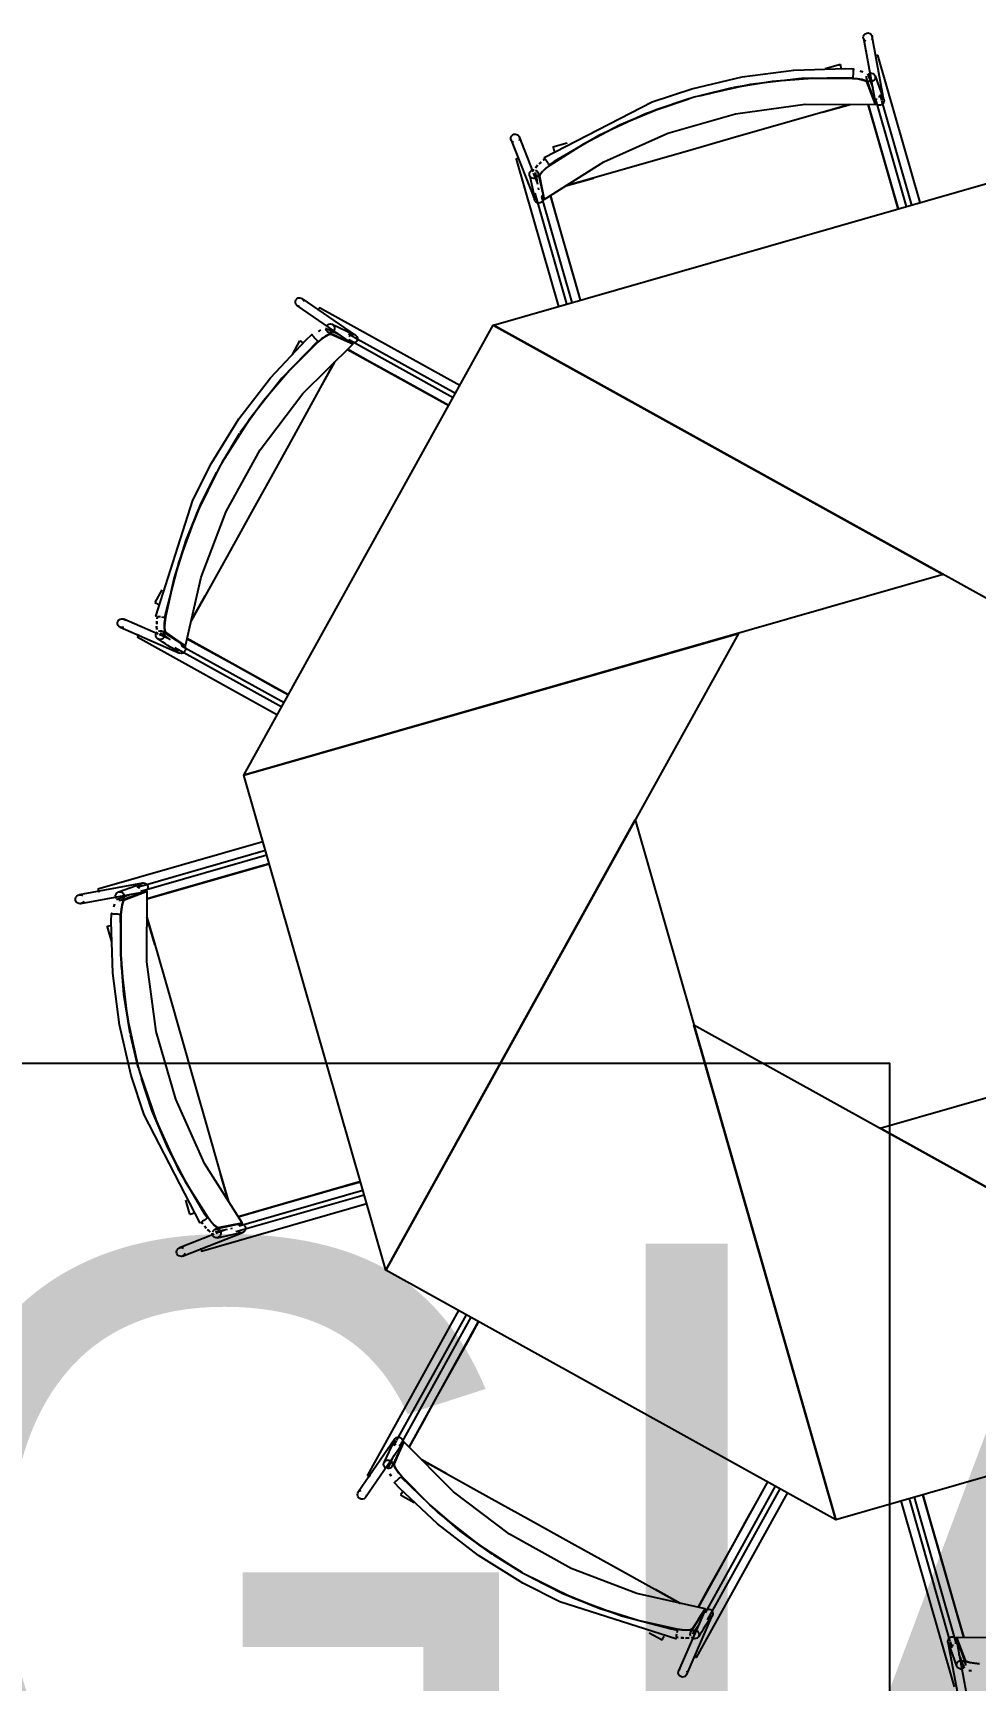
# Model space of a CAD drawing. Header units: metres. Extents: x 2.5 to 42.6, y 0.9 to 31.9.
# Drawn here: x 36.383 to 36.842, y 11.35 to 12.152 of the extents above; entities that cross this region are included whole.
import ezdxf

# ---------------------------------------------------------------- set-up
doc = ezdxf.new("R2010")
doc.units = ezdxf.units.M
for name, color, linetype in [('ARREDI', 9, 'Continuous'), ('PARETI_STRUTTURE', 7, 'Continuous'), ('PORTE_SCALE', 2, 'Continuous'), ('WAYFINDING_RIQUADRI', 7, 'Continuous'), ('WAYFINDING_TESTI', 7, 'Continuous')]:
    doc.layers.add(name, color=color, linetype=linetype)

msp = doc.modelspace()

# ---------------------------------------------------------------- linework, layer by layer
at = {"layer": 'ARREDI'}
for points in [[(36.78831, 12.14762), (36.78771, 12.14806), (36.78729, 12.14868), (36.78714, 12.14915), (36.78714, 12.14917), (36.78711, 12.1494), (36.7872, 12.15015), (36.78752, 12.15082)], [(36.78752, 12.15081), (36.78806, 12.15133), (36.78876, 12.15163), (36.78951, 12.15169), (36.79023, 12.15148), (36.79083, 12.15103), (36.79125, 12.15042), (36.7914, 12.14995), (36.7914, 12.14994), (36.79143, 12.1497), (36.79134, 12.14895), (36.79101, 12.14828)], [(36.79335, 12.14059), (36.79271, 12.14041)], [(36.79413, 12.14081), (36.79385, 12.14072), (36.79335, 12.14059)], [(36.79417, 12.14082), (36.79418, 12.14082)], [(36.77592, 12.13626), (36.77593, 12.13623)], [(36.77652, 12.13416), (36.77631, 12.13487), (36.77613, 12.13551), (36.77601, 12.13597), (36.77593, 12.13623)], [(36.7821, 12.13126), (36.78206, 12.13062), (36.78205, 12.13016), (36.78204, 12.12992)], [(36.78226, 12.13397), (36.78227, 12.13421), (36.78227, 12.13422), (36.78227, 12.13418), (36.78226, 12.1339), (36.78222, 12.1334), (36.78219, 12.13274), (36.78215, 12.13199), (36.7821, 12.13125)], [(36.78563, 12.13301), (36.78687, 12.13279)], [(36.78693, 12.13278), (36.78564, 12.13302)], [(36.78916, 12.13174), (36.79129, 12.12621), (36.7918, 12.12487)], [(36.78959, 12.13178), (36.79029, 12.13209), (36.79102, 12.13216), (36.79175, 12.13196), (36.79234, 12.13153), (36.79239, 12.13149), (36.79275, 12.13094), (36.7928, 12.1308), (36.79293, 12.13021), (36.79283, 12.12948), (36.7925, 12.12881)], [(36.6345, 12.0873), (36.63255, 12.08584), (36.63085, 12.0843), (36.62975, 12.08301), (36.62943, 12.08218), (36.63057, 12.07637), (36.63172, 12.07058), (36.66065, 12.08887), (36.69192, 12.1029), (36.72487, 12.11234), (36.75882, 12.11702), (36.79304, 12.11684), (36.79094, 12.12237), (36.78883, 12.12788)], [(36.70744, 12.12112), (36.72333, 12.12498)], [(36.72328, 12.12498), (36.70745, 12.12112)], [(36.78167, 12.12956), (36.76224, 12.12963), (36.74284, 12.12813), (36.72389, 12.12511)], [(36.72393, 12.12511), (36.74291, 12.12814), (36.76234, 12.12964), (36.78182, 12.12956)], [(36.78883, 12.12789), (36.78812, 12.12842), (36.78651, 12.12895), (36.78425, 12.12935), (36.78181, 12.12956)], [(36.78182, 12.12956), (36.78437, 12.12934), (36.7866, 12.12893), (36.78817, 12.12842), (36.78885, 12.12789)], [(36.7925, 12.12882), (36.79196, 12.12831), (36.79126, 12.12799), (36.79053, 12.12793), (36.78981, 12.12812), (36.78921, 12.12854), (36.78921, 12.12856), (36.78881, 12.12915), (36.78875, 12.12929), (36.78863, 12.12986), (36.78871, 12.1306)], [(36.6345, 12.08731), (36.65097, 12.0977), (36.66824, 12.10673), (36.68619, 12.11432), (36.70205, 12.11957)], [(36.70204, 12.11957), (36.68622, 12.11434), (36.66831, 12.10676), (36.65107, 12.09776), (36.63463, 12.08739)], [(36.78061, 12.11691), (36.76683, 12.11296), (36.74472, 12.10662), (36.72253, 12.10025), (36.70031, 12.09388), (36.67811, 12.08752), (36.656, 12.08117), (36.64222, 12.07723)], [(36.76721, 12.11305), (36.78063, 12.11691)], [(36.80407, 12.06604), (36.80145, 12.07518), (36.79724, 12.08989), (36.79303, 12.10459), (36.7895, 12.11686)], [(36.79331, 12.11985), (36.79304, 12.11685)], [(36.79304, 12.11684), (36.79332, 12.11984)], [(36.79679, 12.11734), (36.79625, 12.11682), (36.79555, 12.11652), (36.7948, 12.11646), (36.79408, 12.11667), (36.79348, 12.11711)], [(36.79453, 12.12068), (36.79528, 12.12073), (36.796, 12.12053), (36.79661, 12.12008), (36.79703, 12.11947), (36.79717, 12.119), (36.79717, 12.11898), (36.79721, 12.11875), (36.79713, 12.118), (36.79679, 12.11733)], [(36.61677, 12.09832), (36.61613, 12.09871), (36.61567, 12.09929), (36.61557, 12.09951), (36.61556, 12.09953), (36.61543, 12.1), (36.61546, 12.10075), (36.61574, 12.10144), (36.61625, 12.102), (36.61691, 12.10235), (36.61766, 12.10246), (36.61839, 12.1023)], [(36.61839, 12.10231), (36.61903, 12.10192), (36.61949, 12.10134), (36.6196, 12.10111), (36.6196, 12.1011), (36.61972, 12.10063), (36.6197, 12.09988), (36.61942, 12.09918)], [(36.61886, 12.09055), (36.61838, 12.09041), (36.61809, 12.09032), (36.61803, 12.09031), (36.61804, 12.09031)], [(36.61951, 12.09073), (36.61887, 12.09055)], [(36.63163, 12.09103), (36.63164, 12.09101)], [(36.63335, 12.0886), (36.63293, 12.08919), (36.6325, 12.0898), (36.63211, 12.09035), (36.63182, 12.09076), (36.63165, 12.09098)], [(36.63595, 12.09608), (36.63602, 12.09583), (36.63616, 12.09536), (36.63634, 12.09474), (36.63652, 12.09408)], [(36.62582, 12.08102), (36.62519, 12.08141), (36.62473, 12.08198), (36.62452, 12.08253), (36.62449, 12.08269), (36.6245, 12.08335), (36.62452, 12.08341), (36.6248, 12.08409), (36.62531, 12.08463), (36.62596, 12.08498), (36.62671, 12.08507)], [(36.62745, 12.08492), (36.62809, 12.08453), (36.62855, 12.08396), (36.62876, 12.08341), (36.62878, 12.08325), (36.62876, 12.08255), (36.62876, 12.08253), (36.62848, 12.08185), (36.62797, 12.08131), (36.62731, 12.08096), (36.62656, 12.08087), (36.62583, 12.08102)], [(36.62845, 12.08733), (36.6274, 12.08607)], [(36.62742, 12.08609), (36.6285, 12.08736)], [(36.62856, 12.07784), (36.62824, 12.07946), (36.62742, 12.08368)], [(36.63013, 12.08886), (36.62918, 12.088)], [(36.62919, 12.08799), (36.63022, 12.08892)], [(36.62942, 12.08216), (36.62971, 12.08297), (36.63078, 12.08425), (36.63245, 12.08576), (36.6345, 12.0873)], [(36.63125, 12.08969), (36.63211, 12.09035)], [(36.63211, 12.09035), (36.63125, 12.0897)], [(36.63411, 12.0875), (36.63398, 12.0877), (36.63371, 12.08807), (36.63335, 12.08859)], [(36.62905, 12.07534), (36.62887, 12.07628)], [(36.64222, 12.07722), (36.65564, 12.08105)], [(36.62827, 12.06901), (36.62763, 12.0694), (36.62718, 12.06998), (36.62707, 12.0702), (36.62707, 12.07022), (36.62694, 12.07069), (36.62697, 12.07144), (36.62725, 12.07213), (36.62776, 12.07269)], [(36.63123, 12.07132), (36.6312, 12.07057), (36.63092, 12.06987), (36.63042, 12.06932), (36.62976, 12.06897), (36.62901, 12.06886), (36.62827, 12.06901)], [(36.63172, 12.07057), (36.63033, 12.07239)], [(36.6347, 12.07246), (36.63758, 12.06243), (36.64113, 12.05002), (36.6447, 12.0376), (36.64827, 12.02516), (36.64927, 12.02166)], [(36.51046, 12.02029), (36.51047, 12.02104), (36.51075, 12.02174), (36.51125, 12.02231), (36.5119, 12.02268), (36.51264, 12.02279), (36.51337, 12.02265), (36.5138, 12.02242), (36.51382, 12.02242), (36.51401, 12.02227), (36.51447, 12.02168), (36.51471, 12.02097)], [(36.51253, 12.01848), (36.5118, 12.01861), (36.51137, 12.01885), (36.51135, 12.01885), (36.51116, 12.019), (36.5107, 12.01959), (36.51046, 12.0203)], [(36.52181, 12.01719), (36.52149, 12.0166)], [(36.52222, 12.01793), (36.52224, 12.01794), (36.52221, 12.0179), (36.52206, 12.01763), (36.52181, 12.01719)], [(36.44716, 11.86719), (36.44682, 11.86477), (36.4467, 11.86248), (36.44684, 11.86078), (36.4472, 11.85998), (36.45211, 11.85667), (36.45702, 11.85339), (36.46454, 11.88678), (36.47673, 11.91881), (36.49336, 11.9488), (36.51405, 11.9761), (36.53839, 12.00017), (36.533, 12.0026), (36.52759, 12.00501)], [(36.51864, 12.00466), (36.51849, 12.00483), (36.51848, 12.00486), (36.5185, 12.00482), (36.51868, 12.00461), (36.51902, 12.00423), (36.51946, 12.00373), (36.51996, 12.00318), (36.52046, 12.00264)], [(36.52046, 12.00263), (36.52089, 12.00216), (36.52119, 12.00181), (36.52134, 12.00165)], [(36.52145, 12.00123), (36.52341, 12.00288), (36.52527, 12.00416), (36.52675, 12.00491), (36.52761, 12.00502)], [(36.52759, 12.00501), (36.52671, 12.00488), (36.52521, 12.00411), (36.52333, 12.0028), (36.52145, 12.00122)], [(36.52171, 12.00637), (36.52274, 12.00708)], [(36.52279, 12.00713), (36.52172, 12.00638)], [(36.5251, 12.00797), (36.53052, 12.00556), (36.53184, 12.00497)], [(36.52953, 12.00826), (36.52952, 12.00751), (36.52924, 12.0068), (36.52877, 12.00623), (36.52813, 12.00587), (36.5274, 12.00575), (36.52739, 12.00575), (36.52668, 12.00589), (36.52654, 12.00594), (36.52606, 12.00626), (36.5256, 12.00684), (36.52536, 12.00755)], [(36.52564, 12.00901), (36.52613, 12.00958), (36.52677, 12.00995), (36.52749, 12.01008), (36.52756, 12.01006), (36.52821, 12.00994), (36.52835, 12.00987), (36.52884, 12.00955), (36.5293, 12.00897), (36.52953, 12.00826)], [(36.53645, 12.00249), (36.53838, 12.00017)], [(36.53838, 12.00017), (36.53645, 12.00249)], [(36.53672, 12.00394), (36.53722, 12.00451), (36.53787, 12.00487), (36.53861, 12.005), (36.53935, 12.00484), (36.53978, 12.00462), (36.53979, 12.00462), (36.53998, 12.00447), (36.54044, 12.00389), (36.54068, 12.00318)], [(36.54068, 12.00317), (36.54067, 12.00242), (36.54039, 12.00173), (36.53989, 12.00116), (36.53924, 12.0008), (36.5385, 12.00067)], [(36.52134, 12.00113), (36.50755, 11.98744), (36.4949, 11.97266), (36.48365, 11.95713)], [(36.48366, 11.95715), (36.49495, 11.97272), (36.50763, 11.98751), (36.52145, 12.00122)], [(36.51445, 12.00074), (36.5138, 12.0011), (36.51323, 12.00142), (36.5128, 12.00166), (36.51258, 12.00178)], [(36.58519, 11.97034), (36.57378, 11.97666), (36.5604, 11.98408), (36.54704, 11.99149), (36.53586, 11.99769)], [(36.52955, 11.99143), (36.5226, 11.97889), (36.51145, 11.95878), (36.50025, 11.93859), (36.48905, 11.91836), (36.47785, 11.89817), (36.4667, 11.87804), (36.45975, 11.86552)], [(36.5228, 11.97923), (36.52956, 11.99145)], [(36.47482, 11.94267), (36.48332, 11.95664)], [(36.4833, 11.9566), (36.47482, 11.94269)], [(36.44716, 11.86719), (36.45146, 11.88617), (36.45728, 11.90477), (36.4646, 11.92284), (36.4721, 11.93777)], [(36.4721, 11.93776), (36.46462, 11.92287), (36.45731, 11.90484), (36.45149, 11.88629), (36.44719, 11.86733)], [(36.44198, 11.87442), (36.44222, 11.87429), (36.44263, 11.87405), (36.44322, 11.87374), (36.44385, 11.87337)], [(36.45975, 11.86551), (36.46652, 11.8777)], [(36.42684, 11.86243), (36.42611, 11.86225), (36.42536, 11.86235), (36.42514, 11.86243), (36.42513, 11.86243), (36.42471, 11.86268), (36.4242, 11.86322), (36.42391, 11.86392), (36.42386, 11.86467), (36.42409, 11.86539), (36.42454, 11.86599), (36.42516, 11.8664)], [(36.42516, 11.8664), (36.42588, 11.86657), (36.42663, 11.86648), (36.42686, 11.8664), (36.42687, 11.8664), (36.42729, 11.86615), (36.4278, 11.86561)], [(36.44282, 11.86773), (36.44254, 11.86778), (36.4425, 11.86779), (36.44253, 11.86779)], [(36.44332, 11.86765), (36.44316, 11.86658)], [(36.44317, 11.86657), (36.44332, 11.86764)], [(36.44471, 11.86741), (36.44397, 11.86753), (36.44332, 11.86764)], [(36.44675, 11.86705), (36.44652, 11.86709), (36.44607, 11.86718), (36.44544, 11.86729)], [(36.4472, 11.85996), (36.44684, 11.86073), (36.44669, 11.86239), (36.4468, 11.86465), (36.44716, 11.86718)], [(36.43381, 11.85842), (36.43356, 11.85797), (36.43343, 11.85771)], [(36.43414, 11.859), (36.43382, 11.85842)], [(36.44547, 11.8566), (36.44475, 11.85642), (36.44401, 11.85651), (36.44349, 11.85674), (36.44335, 11.85684), (36.44289, 11.85731), (36.44286, 11.85737), (36.44258, 11.85805), (36.44256, 11.85879), (36.44278, 11.85951), (36.44324, 11.8601)], [(36.44286, 11.86293), (36.443, 11.86129)], [(36.44302, 11.86132), (36.44288, 11.863)], [(36.44297, 11.86519), (36.44292, 11.86391)], [(36.44293, 11.86414), (36.44299, 11.8653)], [(36.44386, 11.86052), (36.44459, 11.8607), (36.44532, 11.86061), (36.44585, 11.86036), (36.44599, 11.86028), (36.44647, 11.85975), (36.44675, 11.85907), (36.44678, 11.85834), (36.44656, 11.85761), (36.4461, 11.85702), (36.44547, 11.8566)], [(36.44965, 11.85629), (36.44828, 11.8572), (36.44471, 11.85962)], [(36.4334, 11.85766), (36.43341, 11.85768)], [(36.4557, 11.84984), (36.45497, 11.84966), (36.45422, 11.84976), (36.454, 11.84984), (36.45399, 11.84984), (36.45357, 11.85009), (36.45306, 11.85064), (36.45276, 11.85133), (36.45272, 11.85208)], [(36.45703, 11.85339), (36.45476, 11.85369)], [(36.45615, 11.85356), (36.45667, 11.85302), (36.45694, 11.85233), (36.45699, 11.85158), (36.45676, 11.85085), (36.45632, 11.85026), (36.45569, 11.84984)], [(36.4578, 11.85683), (36.46693, 11.85178), (36.47822, 11.84551), (36.48952, 11.83925), (36.50084, 11.83297), (36.50713, 11.8295)], [(36.49777, 11.7473), (36.49457, 11.74639), (36.47991, 11.74218), (36.4652, 11.73797), (36.45052, 11.73375), (36.43824, 11.73023)], [(36.43441, 11.73526), (36.43436, 11.73601), (36.43457, 11.73673), (36.43501, 11.73734), (36.43562, 11.73776), (36.43609, 11.7379), (36.43611, 11.7379), (36.43634, 11.73794), (36.43709, 11.73785), (36.43776, 11.73752)], [(36.40428, 11.72825), (36.40377, 11.72879), (36.40346, 11.72949), (36.40341, 11.73024), (36.40361, 11.73096), (36.40406, 11.73156), (36.40467, 11.73197), (36.40514, 11.73213), (36.40516, 11.73213), (36.40539, 11.73215), (36.40614, 11.73207), (36.40681, 11.73174)], [(36.41427, 11.7349), (36.41427, 11.73491)], [(36.41429, 11.73486), (36.41437, 11.73458), (36.41451, 11.73408)], [(36.41451, 11.73408), (36.41469, 11.73344)], [(36.42331, 11.73032), (36.423, 11.73102), (36.42293, 11.73175), (36.42313, 11.73247), (36.42356, 11.73307), (36.4236, 11.73311), (36.42416, 11.73347), (36.4243, 11.73353), (36.42488, 11.73366), (36.42561, 11.73356), (36.42628, 11.73322)], [(36.42335, 11.72989), (36.42888, 11.73201), (36.43023, 11.73253)], [(36.42627, 11.73323), (36.42679, 11.73269), (36.42711, 11.73199), (36.42716, 11.73126), (36.42697, 11.73053), (36.42655, 11.72994), (36.42654, 11.72994), (36.42594, 11.72953), (36.4258, 11.72948), (36.42523, 11.72935), (36.4245, 11.72945)], [(36.46779, 11.57523), (36.46925, 11.57328), (36.47079, 11.57157), (36.47208, 11.57048), (36.47292, 11.57017), (36.47872, 11.5713), (36.48451, 11.57245), (36.46622, 11.60138), (36.45219, 11.63264), (36.44275, 11.6656), (36.43807, 11.69955), (36.43825, 11.73377), (36.43272, 11.73167), (36.42721, 11.72956)], [(36.43825, 11.73377), (36.43525, 11.73405)], [(36.43525, 11.73404), (36.43825, 11.73376)], [(36.43776, 11.73752), (36.43827, 11.73698), (36.43858, 11.73628), (36.43863, 11.73553), (36.43842, 11.73481), (36.43798, 11.73421)], [(36.40747, 11.72904), (36.40704, 11.72844), (36.40641, 11.72802), (36.40594, 11.72787), (36.40593, 11.72787), (36.40569, 11.72784), (36.40494, 11.72792), (36.40427, 11.72824)], [(36.42112, 11.72299), (36.42088, 11.723), (36.42087, 11.723), (36.42091, 11.723), (36.42119, 11.72299), (36.42169, 11.72295), (36.42235, 11.72292), (36.4231, 11.72288), (36.42384, 11.72283)], [(36.42231, 11.72766), (36.42207, 11.72637)], [(36.42209, 11.72636), (36.42231, 11.7276)], [(36.42384, 11.72283), (36.42448, 11.72279), (36.42494, 11.72278), (36.42517, 11.72276)], [(36.42998, 11.66466), (36.42695, 11.68364), (36.42545, 11.70307), (36.42553, 11.72254)], [(36.42553, 11.7224), (36.42546, 11.70297), (36.42696, 11.68356), (36.42999, 11.66462)], [(36.42553, 11.72255), (36.42576, 11.7251), (36.42616, 11.72733), (36.42667, 11.72889), (36.4272, 11.72958)], [(36.4272, 11.72956), (36.42666, 11.72885), (36.42615, 11.72724), (36.42574, 11.72497), (36.42554, 11.72254)], [(36.41883, 11.71665), (36.41886, 11.71666)], [(36.42093, 11.71725), (36.42022, 11.71704), (36.41958, 11.71686), (36.41913, 11.71674), (36.41886, 11.71665)], [(36.44205, 11.70794), (36.43818, 11.72135)], [(36.43818, 11.72134), (36.44213, 11.70756), (36.44848, 11.68545), (36.45484, 11.66326), (36.46121, 11.64104), (36.46759, 11.61884), (36.47392, 11.59673), (36.47787, 11.58295)], [(36.43397, 11.64817), (36.43011, 11.66406)], [(36.43011, 11.66401), (36.43397, 11.64818)], [(36.46778, 11.57523), (36.45739, 11.5917), (36.44837, 11.60896), (36.44077, 11.62692), (36.43552, 11.64278)], [(36.43552, 11.64277), (36.44075, 11.62695), (36.44834, 11.60903), (36.45734, 11.5918), (36.4677, 11.57535)], [(36.47788, 11.58295), (36.47404, 11.59636)], [(36.48263, 11.57543), (36.49266, 11.57831), (36.50508, 11.58186), (36.51749, 11.58543), (36.52994, 11.589), (36.54216, 11.5925)], [(36.45901, 11.57668), (36.45926, 11.57675), (36.45973, 11.57689), (36.46036, 11.57707), (36.46108, 11.57728)], [(36.46407, 11.57236), (36.46408, 11.57237)], [(36.4665, 11.57408), (36.4659, 11.57366), (36.46529, 11.57323), (36.46475, 11.57284), (36.46433, 11.57255), (36.46411, 11.57238)], [(36.46474, 11.57284), (36.46539, 11.57198)], [(36.4654, 11.57197), (36.46475, 11.57284)], [(36.4671, 11.56992), (36.46617, 11.57094)], [(36.46624, 11.57086), (36.4671, 11.56991)], [(36.46759, 11.57484), (36.46739, 11.57471), (36.46702, 11.57444), (36.46651, 11.57408)], [(36.47293, 11.57015), (36.47212, 11.57044), (36.47084, 11.57151), (36.46933, 11.57317), (36.46779, 11.57523)], [(36.47017, 11.56818), (36.47056, 11.56882), (36.47113, 11.56928), (36.47168, 11.56949), (36.47184, 11.56951), (36.47254, 11.56949), (36.47256, 11.56949), (36.47324, 11.56921), (36.47378, 11.5687), (36.47413, 11.56804), (36.47423, 11.56729), (36.47407, 11.56656)], [(36.47975, 11.56978), (36.47881, 11.5696)], [(36.48452, 11.57245), (36.4827, 11.57106)], [(36.48378, 11.57195), (36.48453, 11.57193), (36.48522, 11.57165), (36.48578, 11.57115), (36.48612, 11.57048), (36.48623, 11.56973), (36.48608, 11.569)], [(36.469, 11.56815), (36.46773, 11.56923)], [(36.46776, 11.56918), (36.46902, 11.56813)], [(36.47407, 11.56655), (36.47368, 11.56591), (36.47311, 11.56546), (36.47256, 11.56525), (36.47241, 11.56522), (36.47174, 11.56523), (36.47168, 11.56525), (36.471, 11.56553), (36.47046, 11.56604), (36.47011, 11.56669), (36.47002, 11.56744)], [(36.47726, 11.56929), (36.47563, 11.56897), (36.47141, 11.56815)], [(36.48608, 11.569), (36.4857, 11.56836), (36.48511, 11.5679), (36.48489, 11.56779), (36.48488, 11.56779), (36.4844, 11.56767), (36.48365, 11.5677), (36.48296, 11.56797), (36.4824, 11.56849)], [(36.45678, 11.5575), (36.45639, 11.55686), (36.4558, 11.5564), (36.45558, 11.55629), (36.45557, 11.55629), (36.45509, 11.55616), (36.45434, 11.55619), (36.45365, 11.55647), (36.45309, 11.55698), (36.45275, 11.55764), (36.45264, 11.55839), (36.45279, 11.55912)], [(36.45279, 11.55912), (36.45317, 11.55976), (36.45376, 11.56022), (36.45398, 11.56033), (36.45399, 11.56033), (36.45447, 11.56045), (36.45522, 11.56042), (36.45591, 11.56015)], [(36.46436, 11.56024), (36.46454, 11.5596)], [(36.46455, 11.55959), (36.46469, 11.55911), (36.46477, 11.55882), (36.46478, 11.55876), (36.46478, 11.55877)], [(36.59969, 11.52443), (36.59426, 11.51463), (36.58687, 11.5013), (36.57946, 11.48793), (36.57206, 11.47455), (36.56586, 11.46338)], [(36.5596, 11.46424), (36.55903, 11.46474), (36.55867, 11.46539), (36.55854, 11.46612), (36.5587, 11.46686), (36.55892, 11.46729), (36.55892, 11.4673), (36.55907, 11.4675), (36.55965, 11.46796), (36.56036, 11.46819)], [(36.69636, 11.37468), (36.69877, 11.37433), (36.70106, 11.37422), (36.70276, 11.37436), (36.70356, 11.37472), (36.70687, 11.37962), (36.71015, 11.38454), (36.67676, 11.39205), (36.64473, 11.40425), (36.61474, 11.42087), (36.58744, 11.44157), (36.56337, 11.4659), (36.56094, 11.46051), (36.55854, 11.45511)], [(36.56037, 11.4682), (36.56112, 11.46818), (36.56181, 11.4679), (36.56238, 11.4674), (36.56274, 11.46675), (36.56287, 11.46602)], [(36.56105, 11.46397), (36.56337, 11.4659)], [(36.56337, 11.4659), (36.56105, 11.46397)], [(36.55557, 11.45262), (36.55797, 11.45803), (36.55857, 11.45935)], [(36.54561, 11.44974), (36.5456, 11.44975), (36.54564, 11.44972), (36.54591, 11.44957), (36.54635, 11.44932)], [(36.54635, 11.44933), (36.54694, 11.44901)], [(36.55453, 11.45316), (36.55396, 11.45365), (36.55359, 11.45428), (36.55346, 11.45501), (36.55348, 11.45508), (36.5536, 11.45573), (36.55367, 11.45587), (36.55399, 11.45635), (36.55457, 11.45681), (36.55528, 11.45705)], [(36.55528, 11.45704), (36.55603, 11.45703), (36.55674, 11.45677), (36.55731, 11.45628), (36.55767, 11.45564), (36.55779, 11.45492), (36.55779, 11.45491), (36.55765, 11.4542), (36.5576, 11.45406), (36.55728, 11.45357), (36.5567, 11.45311), (36.55599, 11.45288)], [(36.55641, 11.4503), (36.55716, 11.44923)], [(36.55717, 11.44923), (36.55645, 11.45026)], [(36.56231, 11.44897), (36.56066, 11.45093), (36.55938, 11.45279), (36.55863, 11.45426), (36.55852, 11.45512)], [(36.55853, 11.45511), (36.55865, 11.45423), (36.55943, 11.45273), (36.56074, 11.45084), (36.56232, 11.44897)], [(36.58431, 11.45031), (36.57209, 11.45708)], [(36.57211, 11.45706), (36.58465, 11.45012), (36.60476, 11.43896), (36.62496, 11.42777), (36.64518, 11.41656), (36.66537, 11.40537), (36.6855, 11.39421), (36.69802, 11.38727)], [(36.54325, 11.43797), (36.5425, 11.43799), (36.5418, 11.43826), (36.54123, 11.43876), (36.54086, 11.43942), (36.54075, 11.44015), (36.54089, 11.44089), (36.54112, 11.44132), (36.54112, 11.44133), (36.54127, 11.44153), (36.54186, 11.44199), (36.54257, 11.44222)], [(36.55888, 11.44616), (36.55871, 11.446), (36.55868, 11.44599), (36.55872, 11.44602), (36.55893, 11.4462), (36.55931, 11.44653), (36.55981, 11.44698), (36.56036, 11.44748), (36.5609, 11.44798)], [(36.56091, 11.44797), (36.56138, 11.4484), (36.56173, 11.44871), (36.56189, 11.44886)], [(36.5628, 11.44197), (36.56244, 11.44132), (36.56212, 11.44075), (36.56188, 11.44032), (36.56176, 11.44009)], [(36.60639, 11.41118), (36.59082, 11.42247), (36.57602, 11.43515), (36.5623, 11.44897)], [(36.56241, 11.44886), (36.5761, 11.43507), (36.59088, 11.42241), (36.60641, 11.41115)], [(36.70671, 11.38532), (36.71176, 11.39444), (36.71803, 11.40573), (36.72429, 11.41704), (36.73057, 11.42836), (36.73683, 11.43966), (36.74054, 11.44636)], [(36.54506, 11.44005), (36.54492, 11.43931), (36.54469, 11.43888), (36.54469, 11.43887), (36.54454, 11.43867), (36.54395, 11.43821), (36.54324, 11.43798)], [(36.81604, 11.44016), (36.81984, 11.42692), (36.82404, 11.41227), (36.82825, 11.39756), (36.83247, 11.38286), (36.83599, 11.37059)], [(36.62087, 11.40234), (36.6069, 11.41084)], [(36.60694, 11.41081), (36.62085, 11.40234)], [(36.99099, 11.40015), (36.99294, 11.4016), (36.99465, 11.40315), (36.99574, 11.40444), (36.99605, 11.40527), (36.99493, 11.41108), (36.99377, 11.41687), (36.96484, 11.39858), (36.93358, 11.38455), (36.90062, 11.3751), (36.86668, 11.37042), (36.83245, 11.3706), (36.83455, 11.36508), (36.83666, 11.35956)], [(36.69636, 11.37467), (36.67737, 11.37898), (36.65877, 11.3848), (36.64069, 11.39212), (36.62577, 11.39962)], [(36.62578, 11.39962), (36.64067, 11.39213), (36.65869, 11.38483), (36.67725, 11.37901), (36.69621, 11.3747)], [(36.69803, 11.38727), (36.68584, 11.39403)], [(36.70725, 11.37717), (36.70633, 11.3758), (36.70392, 11.37223)], [(36.71015, 11.38454), (36.7099, 11.38271)], [(36.70998, 11.38367), (36.71052, 11.38418), (36.71121, 11.38447), (36.71196, 11.3845), (36.71268, 11.38429), (36.71328, 11.38383), (36.7137, 11.38321)], [(36.7137, 11.38321), (36.71388, 11.38249), (36.71378, 11.38174), (36.7137, 11.38152), (36.7137, 11.3815), (36.71345, 11.38109), (36.7129, 11.38057), (36.71221, 11.38028), (36.71146, 11.38024)], [(36.68912, 11.36949), (36.68925, 11.36973), (36.68949, 11.37015), (36.6898, 11.37073), (36.69017, 11.37137)], [(36.69581, 11.37034), (36.69576, 11.37006), (36.69575, 11.37002), (36.69575, 11.37003)], [(36.69697, 11.37069), (36.69588, 11.37084)], [(36.69589, 11.37083), (36.69696, 11.37068)], [(36.69613, 11.37223), (36.69601, 11.37149), (36.6959, 11.37084)], [(36.69649, 11.37426), (36.69644, 11.37404), (36.69636, 11.37358), (36.69625, 11.37296)], [(36.70358, 11.37472), (36.70281, 11.37436), (36.70115, 11.3742), (36.69889, 11.37431), (36.69636, 11.37468)], [(36.6994, 11.37045), (36.69824, 11.3705)], [(36.69835, 11.37049), (36.69963, 11.37043)], [(36.70222, 11.37053), (36.70054, 11.37039)], [(36.70061, 11.37038), (36.70225, 11.37052)], [(36.70302, 11.37138), (36.70284, 11.3721), (36.70293, 11.37284), (36.70316, 11.37336), (36.70326, 11.3735), (36.70379, 11.37399), (36.70447, 11.37427), (36.7052, 11.3743), (36.70593, 11.37407), (36.70652, 11.37361), (36.70694, 11.37299)], [(36.70693, 11.37299), (36.70711, 11.37226), (36.70703, 11.37153), (36.70679, 11.371), (36.7067, 11.37086), (36.70621, 11.3704), (36.70617, 11.37038), (36.70549, 11.3701), (36.70475, 11.37007), (36.70403, 11.37029), (36.70343, 11.37075)], [(36.83096, 11.36677), (36.83021, 11.36671), (36.82949, 11.36692), (36.82888, 11.36737), (36.82846, 11.36798), (36.82832, 11.36845), (36.82832, 11.36846), (36.82828, 11.3687), (36.82837, 11.36945), (36.8287, 11.37012)], [(36.8287, 11.37011), (36.82924, 11.37063), (36.82994, 11.37093), (36.83069, 11.37099), (36.83141, 11.37078), (36.83201, 11.37033)], [(36.83245, 11.37061), (36.83217, 11.36761)], [(36.83218, 11.3676), (36.83246, 11.3706)], [(36.70454, 11.36165), (36.70512, 11.36134)], [(36.70512, 11.36133), (36.70556, 11.36108), (36.70583, 11.36094)], [(36.70588, 11.36091), (36.70586, 11.36093)], [(36.83633, 11.35571), (36.83421, 11.36123), (36.83369, 11.36258)], [(36.69714, 11.35268), (36.69697, 11.3534), (36.69706, 11.35415), (36.69714, 11.35437), (36.69714, 11.35438), (36.69739, 11.3548), (36.69793, 11.35531)], [(36.70111, 11.35435), (36.70129, 11.35363), (36.70119, 11.35288), (36.70111, 11.35266), (36.70111, 11.35264), (36.70086, 11.35223), (36.70032, 11.35171), (36.69962, 11.35142), (36.69887, 11.35138), (36.69815, 11.3516), (36.69755, 11.35206), (36.69714, 11.35267)], [(36.8359, 11.35566), (36.83521, 11.35536), (36.83447, 11.35529), (36.83375, 11.35548), (36.83315, 11.35591), (36.83311, 11.35595), (36.83275, 11.35651), (36.83269, 11.35665), (36.83257, 11.35723), (36.83266, 11.35797), (36.833, 11.35864)], [(36.83299, 11.35863), (36.83354, 11.35914), (36.83423, 11.35946), (36.83497, 11.35952), (36.83569, 11.35932), (36.83629, 11.35891), (36.83629, 11.35889), (36.83669, 11.3583), (36.83674, 11.35816), (36.83687, 11.35759), (36.83677, 11.35685)], [(36.84367, 11.35789), (36.84112, 11.35811), (36.8389, 11.35851), (36.83733, 11.35903), (36.83665, 11.35956)], [(36.83666, 11.35956), (36.83737, 11.35903), (36.83898, 11.3585), (36.84125, 11.3581), (36.84368, 11.35789)], [(36.83856, 11.35466), (36.83985, 11.35443)], [(36.83986, 11.35444), (36.83862, 11.35466)]]:
    msp.add_lwpolyline(points, dxfattribs=at)
for points in [[(36.6069, 12.0095), (36.84777, 12.07857), (36.91684, 11.83771)], [(36.48542, 11.79034), (36.60689, 12.0095), (36.82606, 11.88802)], [(36.5545, 11.54947), (36.48543, 11.79034), (36.72629, 11.85941)], [(36.77367, 11.428), (36.5545, 11.54947), (36.67598, 11.76863)], [(37.136, 11.71623), (37.01453, 11.49708), (36.79537, 11.61855)], [(37.01453, 11.49707), (36.77366, 11.428), (36.70459, 11.66886)]]:
    msp.add_lwpolyline(points, close=True, dxfattribs=at)
at = {"layer": 'PARETI_STRUTTURE'}
for points in [[(36.78714, 12.14915), (36.79291, 12.1182)], [(36.79717, 12.119), (36.7914, 12.14995)], [(36.81475, 12.0691), (36.79418, 12.14083)], [(36.70354, 12.12454), (36.72816, 12.13029), (36.75323, 12.13357), (36.77849, 12.13433), (36.78227, 12.13423)], [(36.77592, 12.13626), (36.76857, 12.13415)], [(36.7928, 12.13079), (36.79678, 12.11972)], [(36.63163, 12.09103), (36.68433, 12.11819), (36.70354, 12.12454)], [(36.78203, 12.1299), (36.75692, 12.1295), (36.732, 12.12657), (36.70752, 12.12115), (36.70473, 12.12037)], [(36.79269, 12.11827), (36.79265, 12.11839), (36.79261, 12.11852), (36.79256, 12.11864), (36.79251, 12.11877), (36.79247, 12.11888), (36.79243, 12.119), (36.79239, 12.11913), (36.79233, 12.11925), (36.79229, 12.11938), (36.79225, 12.1195), (36.79221, 12.11963), (36.79217, 12.11975), (36.79213, 12.11988), (36.79207, 12.11999), (36.79203, 12.12011), (36.79199, 12.12024), (36.79194, 12.12036), (36.7919, 12.12049), (36.79185, 12.12061), (36.79181, 12.12074), (36.79176, 12.12086), (36.79172, 12.12099), (36.79168, 12.1211), (36.79164, 12.12122), (36.79158, 12.12135), (36.79154, 12.12147), (36.7915, 12.1216), (36.79146, 12.12172), (36.79142, 12.12185), (36.79136, 12.12197), (36.79132, 12.1221), (36.79128, 12.12222), (36.79124, 12.12234), (36.79119, 12.12246), (36.79114, 12.12259), (36.7911, 12.12271), (36.79106, 12.12284), (36.79101, 12.12296), (36.79097, 12.12309), (36.79093, 12.12321), (36.79088, 12.12334), (36.79083, 12.12345), (36.79079, 12.12357), (36.79075, 12.1237), (36.79071, 12.12382), (36.79065, 12.12395), (36.79061, 12.12407), (36.79057, 12.1242), (36.79053, 12.12432), (36.79049, 12.12445), (36.79044, 12.12456), (36.79039, 12.12468), (36.79035, 12.12481), (36.79031, 12.12493), (36.79026, 12.12506), (36.79022, 12.12518), (36.79017, 12.12531), (36.79013, 12.12543), (36.79008, 12.12556), (36.79004, 12.12567), (36.79, 12.12579), (36.78994, 12.12592), (36.7899, 12.12604), (36.78986, 12.12617), (36.78982, 12.12629), (36.78978, 12.12642), (36.78974, 12.12654), (36.78968, 12.12667), (36.78964, 12.12678), (36.7896, 12.1269), (36.78956, 12.12703), (36.78951, 12.12715), (36.78946, 12.12728), (36.78942, 12.1274), (36.78938, 12.12753), (36.78933, 12.12765), (36.78929, 12.12778), (36.78925, 12.1279), (36.78919, 12.12802), (36.78915, 12.12814), (36.78911, 12.12827), (36.78907, 12.12839), (36.78903, 12.12852), (36.78897, 12.12864), (36.78893, 12.12877), (36.78889, 12.12889), (36.78885, 12.12902), (36.78881, 12.12913), (36.78875, 12.12925), (36.78875, 12.12929)], [(36.79106, 12.12704), (36.79078, 12.12802)], [(36.70473, 12.12038), (36.68101, 12.11226), (36.65822, 12.10181), (36.6366, 12.08914), (36.63413, 12.08749)], [(36.78947, 12.11686), (36.80404, 12.06604)], [(36.80821, 12.06723), (36.79327, 12.11934)], [(36.79514, 12.12178), (36.79594, 12.11896)], [(36.79601, 12.11874), (36.81058, 12.06791)], [(36.61556, 12.09952), (36.62706, 12.07022)], [(36.62625, 12.08414), (36.61959, 12.10111)], [(36.6428, 12.09808), (36.63594, 12.09611)], [(36.61804, 12.09031), (36.6386, 12.01858)], [(36.62839, 12.07871), (36.62654, 12.08342)], [(36.62876, 12.08341), (36.63126, 12.07197)], [(36.62771, 12.08126), (36.62822, 12.07946)], [(36.64277, 12.01978), (36.62732, 12.07366)], [(36.63037, 12.07199), (36.64514, 12.02046)], [(36.6311, 12.0718), (36.63071, 12.0728)], [(36.64931, 12.02166), (36.63474, 12.07248)], [(36.51136, 12.01885), (36.53734, 12.00104)], [(36.53978, 12.00462), (36.51381, 12.02242)], [(36.59058, 11.98006), (36.52223, 12.01794)], [(36.46965, 11.94233), (36.48299, 11.9638), (36.49841, 11.98386), (36.51573, 12.00226), (36.51847, 12.00486)], [(36.53713, 12.00094), (36.537, 12.00099), (36.53689, 12.00105), (36.53677, 12.0011), (36.53666, 12.00116), (36.53653, 12.00121), (36.53642, 12.00127), (36.53629, 12.00133), (36.53618, 12.00138), (36.53606, 12.00144), (36.53595, 12.00149), (36.53582, 12.00155), (36.53571, 12.0016), (36.53559, 12.00166), (36.53546, 12.00171), (36.53535, 12.00178), (36.53523, 12.00184), (36.53511, 12.0019), (36.53499, 12.00195), (36.53488, 12.00201), (36.53475, 12.00206), (36.53464, 12.00212), (36.53452, 12.00217), (36.53441, 12.00223), (36.53428, 12.00228), (36.53416, 12.00234), (36.53404, 12.0024), (36.53392, 12.00245), (36.53381, 12.00251), (36.53368, 12.00256), (36.53357, 12.00262), (36.53345, 12.00267), (36.53334, 12.00273), (36.53321, 12.00278), (36.5331, 12.00284), (36.53298, 12.0029), (36.53286, 12.00295), (36.53274, 12.00301), (36.53263, 12.00306), (36.5325, 12.00312), (36.53238, 12.00317), (36.53227, 12.00323), (36.53214, 12.00328), (36.53203, 12.00334), (36.53191, 12.00341), (36.53179, 12.00346), (36.53167, 12.00352), (36.53156, 12.00358), (36.53143, 12.00363), (36.53132, 12.00369), (36.5312, 12.00374), (36.53109, 12.0038), (36.53096, 12.00385), (36.53084, 12.00391), (36.53073, 12.00396), (36.5306, 12.00402), (36.53049, 12.00408), (36.53036, 12.00413), (36.53025, 12.00419), (36.53013, 12.00424), (36.53002, 12.0043), (36.52989, 12.00435), (36.52978, 12.00441), (36.52966, 12.00446), (36.52953, 12.00452), (36.52942, 12.00458), (36.52929, 12.00463), (36.52918, 12.00469), (36.52906, 12.00474), (36.52895, 12.0048), (36.52882, 12.00485), (36.52871, 12.00491), (36.52859, 12.00498), (36.52848, 12.00503), (36.52835, 12.00509), (36.52824, 12.00515), (36.52811, 12.0052), (36.52799, 12.00526), (36.52788, 12.00531), (36.52775, 12.00537), (36.52764, 12.00542), (36.52752, 12.00548), (36.52741, 12.00553), (36.52728, 12.00559), (36.52717, 12.00565), (36.52704, 12.0057), (36.52693, 12.00576), (36.52681, 12.00581), (36.5267, 12.00587), (36.52657, 12.00592), (36.52654, 12.00594)], [(36.52835, 12.00987), (36.53899, 12.00485)], [(36.52979, 12.00597), (36.52887, 12.00648)], [(36.53637, 12.00515), (36.53894, 12.00372)], [(36.53914, 12.00362), (36.58849, 11.97627)], [(36.52136, 12.00162), (36.50389, 11.98358), (36.48835, 11.9639), (36.47485, 11.94275), (36.47343, 11.94022)], [(36.51254, 12.0018), (36.50884, 11.99512)], [(36.53584, 11.99766), (36.58518, 11.97032)], [(36.58728, 11.9741), (36.53678, 12.0021)], [(36.4425, 11.86779), (36.46056, 11.92426), (36.46965, 11.94233)], [(36.47344, 11.94023), (36.4624, 11.91771), (36.45367, 11.89421), (36.44735, 11.86996), (36.44677, 11.86705)], [(36.44541, 11.88067), (36.44195, 11.87444)], [(36.44357, 11.85911), (36.42686, 11.86641)], [(36.42513, 11.86243), (36.45399, 11.84985)], [(36.44891, 11.85678), (36.44421, 11.85884)], [(36.44586, 11.86037), (36.4557, 11.85404)], [(36.44663, 11.85811), (36.44753, 11.85761)], [(36.4334, 11.85766), (36.50174, 11.81978)], [(36.50385, 11.82357), (36.45174, 11.85246)], [(36.45572, 11.85381), (36.45474, 11.85424)], [(36.45507, 11.85343), (36.50504, 11.82574)], [(36.50714, 11.82952), (36.45781, 11.85687)], [(36.49471, 11.75798), (36.41426, 11.73491)], [(36.43635, 11.73674), (36.4959, 11.75382)], [(36.49658, 11.75144), (36.43576, 11.73399)], [(36.43823, 11.7302), (36.49778, 11.74727)], [(36.4361, 11.7379), (36.40514, 11.73212)], [(36.40594, 11.72787), (36.43689, 11.73364)], [(36.4243, 11.73353), (36.43537, 11.73751)], [(36.43683, 11.73342), (36.4367, 11.73338), (36.43658, 11.73334), (36.43645, 11.73328), (36.43633, 11.73324), (36.43621, 11.7332), (36.43609, 11.73316), (36.43596, 11.73312), (36.43584, 11.73308), (36.43571, 11.73302), (36.43559, 11.73298), (36.43546, 11.73294), (36.43534, 11.7329), (36.43521, 11.73285), (36.43509, 11.7328), (36.43498, 11.73276), (36.43485, 11.73271), (36.43473, 11.73267), (36.4346, 11.73263), (36.43448, 11.73258), (36.43435, 11.73253), (36.43423, 11.73249), (36.4341, 11.73245), (36.43398, 11.73241), (36.43387, 11.73237), (36.43374, 11.73231), (36.43362, 11.73227), (36.43349, 11.73223), (36.43337, 11.73219), (36.43324, 11.73215), (36.43312, 11.73209), (36.43299, 11.73205), (36.43287, 11.73201), (36.43276, 11.73196), (36.43263, 11.73192), (36.43251, 11.73188), (36.43238, 11.73183), (36.43226, 11.73178), (36.43213, 11.73174), (36.43201, 11.7317), (36.43188, 11.73166), (36.43176, 11.7316), (36.43164, 11.73156), (36.43152, 11.73152), (36.43139, 11.73148), (36.43127, 11.73144), (36.43114, 11.73138), (36.43102, 11.73134), (36.43089, 11.7313), (36.43077, 11.73126), (36.43064, 11.73121), (36.43053, 11.73117), (36.43041, 11.73112), (36.43028, 11.73108), (36.43016, 11.73103), (36.43003, 11.73099), (36.42991, 11.73095), (36.42978, 11.7309), (36.42966, 11.73085), (36.42953, 11.73081), (36.42941, 11.73077), (36.4293, 11.73073), (36.42917, 11.73069), (36.42905, 11.73063), (36.42892, 11.73059), (36.4288, 11.73055), (36.42867, 11.73051), (36.42855, 11.73046), (36.42842, 11.73041), (36.4283, 11.73037), (36.42819, 11.73033), (36.42806, 11.73028), (36.42794, 11.73024), (36.42781, 11.73019), (36.42769, 11.73015), (36.42756, 11.7301), (36.42744, 11.73006), (36.42731, 11.73002), (36.42719, 11.72998), (36.42708, 11.72992), (36.42695, 11.72988), (36.42683, 11.72984), (36.4267, 11.7298), (36.42658, 11.72976), (36.42645, 11.7297), (36.42633, 11.72966), (36.4262, 11.72962), (36.42608, 11.72958), (36.42596, 11.72953), (36.42584, 11.72949), (36.4258, 11.72948)], [(36.42806, 11.73179), (36.42707, 11.73151)], [(36.43331, 11.73587), (36.43613, 11.73667)], [(36.43055, 11.64426), (36.4248, 11.66889), (36.42153, 11.69396), (36.42076, 11.71922), (36.42086, 11.723)], [(36.42519, 11.72276), (36.42559, 11.69765), (36.42852, 11.67273), (36.43394, 11.64825), (36.43472, 11.64545)], [(36.41883, 11.71665), (36.42094, 11.7093)], [(36.46407, 11.57236), (36.4369, 11.62506), (36.43055, 11.64426)], [(36.43472, 11.64546), (36.44283, 11.62174), (36.45329, 11.59894), (36.46595, 11.57733), (36.46761, 11.57486)], [(36.54403, 11.586), (36.48145, 11.56805)], [(36.54215, 11.59254), (36.48261, 11.57547)], [(36.4831, 11.57109), (36.54335, 11.58837)], [(36.45701, 11.58352), (36.45898, 11.57666)], [(36.46479, 11.55876), (36.54523, 11.58183)], [(36.47168, 11.56949), (36.48313, 11.57199)], [(36.4833, 11.57183), (36.4823, 11.57144)], [(36.47095, 11.56698), (36.45398, 11.56032)], [(36.45557, 11.55629), (36.48488, 11.56779)], [(36.47638, 11.56911), (36.47167, 11.56727)], [(36.47383, 11.56844), (36.47564, 11.56895)], [(36.58998, 11.52981), (36.5456, 11.44974)], [(36.55992, 11.46665), (36.59377, 11.52771)], [(36.59593, 11.52651), (36.56144, 11.46429)], [(36.56588, 11.46336), (36.59971, 11.52442)], [(36.55892, 11.4673), (36.54112, 11.44132)], [(36.55367, 11.45586), (36.55869, 11.4665)], [(36.55839, 11.46389), (36.55982, 11.46646)], [(36.54469, 11.43888), (36.5625, 11.46485)], [(36.55757, 11.45731), (36.55705, 11.45639)], [(36.5626, 11.46464), (36.56255, 11.46452), (36.56249, 11.46441), (36.56244, 11.46428), (36.56238, 11.46417), (36.56232, 11.46405), (36.56227, 11.46394), (36.56221, 11.46381), (36.56216, 11.4637), (36.5621, 11.46357), (36.56205, 11.46346), (36.56199, 11.46334), (36.56194, 11.46323), (36.56188, 11.4631), (36.56182, 11.46298), (36.56177, 11.46287), (36.5617, 11.46274), (36.56164, 11.46263), (36.56159, 11.4625), (36.56153, 11.46239), (36.56148, 11.46227), (36.56142, 11.46216), (36.56137, 11.46203), (36.56131, 11.46192), (36.56125, 11.4618), (36.5612, 11.46169), (36.56114, 11.46156), (36.56109, 11.46144), (36.56103, 11.46132), (36.56098, 11.4612), (36.56092, 11.46109), (36.56087, 11.46096), (36.56081, 11.46085), (36.56075, 11.46073), (36.5607, 11.46062), (36.56064, 11.46049), (36.56059, 11.46038), (36.56053, 11.46025), (36.56048, 11.46014), (36.56042, 11.46002), (36.56037, 11.45989), (36.56031, 11.45978), (36.56025, 11.45966), (36.5602, 11.45955), (36.56013, 11.45942), (36.56007, 11.45931), (36.56002, 11.45919), (36.55996, 11.45907), (36.55991, 11.45895), (36.55985, 11.45884), (36.5598, 11.45871), (36.55974, 11.45859), (36.55969, 11.45848), (36.55963, 11.45835), (36.55957, 11.45824), (36.55952, 11.45812), (36.55946, 11.458), (36.55941, 11.45788), (36.55935, 11.45777), (36.5593, 11.45764), (36.55924, 11.45753), (36.55919, 11.45741), (36.55913, 11.4573), (36.55907, 11.45717), (36.55902, 11.45705), (36.55896, 11.45694), (36.55891, 11.45681), (36.55885, 11.4567), (36.5588, 11.45657), (36.55874, 11.45646), (36.55869, 11.45634), (36.55863, 11.45623), (36.55856, 11.4561), (36.5585, 11.45599), (36.55845, 11.45587), (36.55839, 11.45575), (36.55834, 11.45563), (36.55828, 11.4555), (36.55823, 11.45539), (36.55817, 11.45527), (36.55812, 11.45516), (36.55806, 11.45503), (36.558, 11.45492), (36.55795, 11.4548), (36.55789, 11.45469), (36.55784, 11.45456), (36.55778, 11.45445), (36.55773, 11.45432), (36.55767, 11.45421), (36.55762, 11.45409), (36.5576, 11.45406)], [(36.62121, 11.39716), (36.59974, 11.41051), (36.57968, 11.42593), (36.56128, 11.44325), (36.55868, 11.44598)], [(36.56191, 11.44888), (36.57996, 11.4314), (36.59964, 11.41586), (36.62079, 11.40236), (36.62332, 11.40095)], [(36.74051, 11.44637), (36.70668, 11.38532)], [(36.71018, 11.38271), (36.7443, 11.44428)], [(36.74647, 11.44308), (36.71109, 11.37926)], [(36.56174, 11.44006), (36.56842, 11.43635)], [(36.70588, 11.36091), (36.75025, 11.44098)], [(36.80537, 11.43709), (36.83131, 11.34662)], [(36.82948, 11.36871), (36.80952, 11.43829)], [(36.8119, 11.43897), (36.83222, 11.36811)], [(36.83602, 11.37059), (36.81606, 11.44016)], [(36.69575, 11.37002), (36.63928, 11.38807), (36.62121, 11.39717)], [(36.62331, 11.40095), (36.64583, 11.38991), (36.66933, 11.38119), (36.69358, 11.37487), (36.69649, 11.37428)], [(36.70973, 11.38324), (36.69713, 11.35438)], [(36.70111, 11.35265), (36.71369, 11.38151)], [(36.70317, 11.37337), (36.7095, 11.38323)], [(36.68287, 11.37292), (36.68911, 11.36946)], [(36.70543, 11.37415), (36.70593, 11.37505)], [(36.83835, 11.33829), (36.83258, 11.36925)], [(36.8328, 11.36918), (36.83284, 11.36906), (36.83288, 11.36893), (36.83294, 11.36881), (36.83298, 11.36868), (36.83302, 11.36857), (36.83306, 11.36844), (36.8331, 11.36832), (36.83314, 11.36819), (36.8332, 11.36807), (36.83324, 11.36794), (36.83328, 11.36782), (36.83333, 11.36769), (36.83337, 11.36757), (36.83342, 11.36746), (36.83346, 11.36733), (36.83351, 11.36721), (36.83355, 11.36708), (36.83359, 11.36696), (36.83363, 11.36683), (36.83369, 11.36671), (36.83373, 11.36658), (36.83377, 11.36646), (36.83381, 11.36635), (36.83385, 11.36622), (36.83391, 11.3661), (36.83395, 11.36597), (36.83399, 11.36585), (36.83403, 11.36572), (36.83408, 11.3656), (36.83413, 11.36547), (36.83417, 11.36535), (36.83421, 11.36522), (36.83426, 11.36511), (36.8343, 11.36499), (36.83434, 11.36486), (36.83439, 11.36474), (36.83444, 11.36461), (36.83448, 11.36449), (36.83452, 11.36436), (36.83456, 11.36424), (36.83462, 11.36411), (36.83466, 11.364), (36.8347, 11.36387), (36.83474, 11.36375), (36.83478, 11.36362), (36.83483, 11.3635), (36.83488, 11.36337), (36.83492, 11.36325), (36.83496, 11.36312), (36.83501, 11.363), (36.83505, 11.36289), (36.8351, 11.36276), (36.83514, 11.36264), (36.83519, 11.36251), (36.83523, 11.36239), (36.83527, 11.36226), (36.83533, 11.36214), (36.83537, 11.36201), (36.83541, 11.36189), (36.83545, 11.36178), (36.83549, 11.36165), (36.83553, 11.36153), (36.83559, 11.3614), (36.83563, 11.36128), (36.83567, 11.36115), (36.83571, 11.36103), (36.83576, 11.3609), (36.83581, 11.36078), (36.83585, 11.36067), (36.83589, 11.36054), (36.83594, 11.36042), (36.83598, 11.36029), (36.83602, 11.36017), (36.83608, 11.36004), (36.83612, 11.35992), (36.83616, 11.35979), (36.8362, 11.35967), (36.83624, 11.35954), (36.8363, 11.35943), (36.83634, 11.35931), (36.83638, 11.35918), (36.83642, 11.35906), (36.83646, 11.35893), (36.83652, 11.35881), (36.83656, 11.35868), (36.8366, 11.35856), (36.83664, 11.35843), (36.83669, 11.35832), (36.83673, 11.35819), (36.83674, 11.35815)], [(36.82832, 11.36845), (36.8341, 11.33749)], [(36.83269, 11.35665), (36.82871, 11.36772)], [(36.83035, 11.36567), (36.82955, 11.36849)], [(36.83443, 11.36041), (36.83471, 11.35942)]]:
    msp.add_lwpolyline(points, dxfattribs=at)
at = {"layer": 'PORTE_SCALE'}
for centre, radius, start, end in [((38.59165, 12.50466), 2.01191, 192.11177, 192.44654), ((31.88178, 4.74437), 8.44956, 57.24518, 57.324991), ((36.05043, 13.53237), 2.01191, 282.11177, 282.44654), ((43.81917, 6.8093), 8.44956, 147.24518, 147.324991)]:
    msp.add_arc(centre, radius, start, end, dxfattribs=at)
at = {"layer": 'WAYFINDING_RIQUADRI'}
msp.add_lwpolyline([(34.2, 11.15), (36.8, 11.15), (36.8, 11.65), (34.2, 11.65)], close=True, dxfattribs=at)

# ---------------------------------------------------------------- texts
at = {"layer": 'WAYFINDING_TESTI', "insert": (35.5, 11.4), "char_height": 0.32, "attachment_point": 5}
msp.add_mtext('LAB. BIOLOGIA', dxfattribs=at)

doc.saveas('drawing.dxf')
